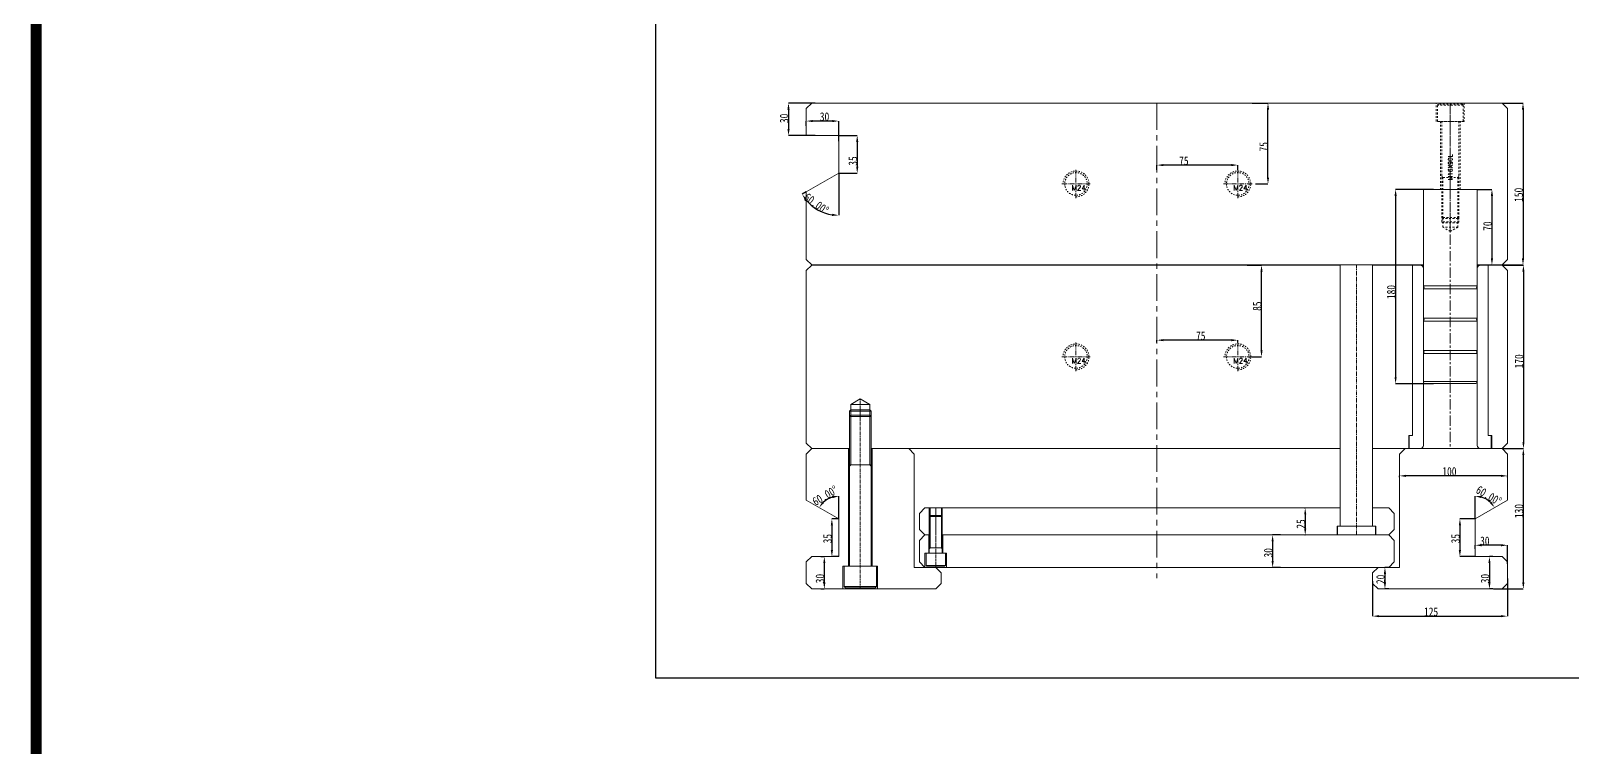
# Model space of a CAD drawing. Header units: millimetres. Extents: x 1572 to 4063, y -10865 to -3081.
# Drawn here: x 1572 to 3001, y -4770 to -4107 of the extents above; entities that cross this region are included whole.
import ezdxf
from ezdxf.enums import TextEntityAlignment as Align

# ---------------------------------------------------------------- set-up
doc = ezdxf.new("R2010")
doc.units = ezdxf.units.MM
doc.header["$LTSCALE"] = 16.335
doc.header["$PDMODE"] = 3
doc.header["$PDSIZE"] = 0.3125
doc.linetypes.add('CENTER', pattern=[0.6, 0.375, -0.075, 0.075, -0.075])
doc.linetypes.add('HIDDEN', pattern=[0.2, 0.1, -0.1])
doc.layers.get('0').update_dxf_attribs({"linetype": 'CONTINUOUS'})
doc.layers.get('Defpoints').update_dxf_attribs({"linetype": 'CONTINUOUS'})
doc.layers.add('moldbase', color=7, linetype='CONTINUOUS', lineweight=20)
doc.layers.add('screw', color=33, linetype='CONTINUOUS', lineweight=13)
doc.styles.get("Standard").update_dxf_attribs({"font": 'txt', "width": 0.8})
doc.styles.add('TXT', font='txt.shx', dxfattribs={"bigfont": 'gbcbig.shx'})
doc.dimstyles.new('ISO-25', dxfattribs={"dimtxt": 8, "dimasz": 6, "dimexe": 0, "dimexo": 0, "dimgap": 0, "dimtad": 1, "dimdsep": 46, "dimtxsty": 'Standard', "dimcen": 0, "dimclrd": 4, "dimclre": 4, "dimclrt": 6, "dimazin": 0, "dimtfac": 1, "dimtofl": 0, "dimtmove": 0, "dimatfit": 3, "dimfxl": 0, "dimarcsym": 0})

# ---------------------------------------------------------------- blocks, each defined once
blk = doc.blocks.new('*D426')
at = {"color": 4, "lineweight": -2, "transparency": 16777216}
for p, q in [((2872.1, -4253.6), (2837, -4253.6)), ((2837, -4259.6), (2837, -4427.6)), ((2872.1, -4433.6), (2837, -4433.6))]:
    blk.add_line(p, q, dxfattribs=at)
at = {"color": 4, "transparency": 16777216}
for points in [[(2836, -4259.6), (2838, -4259.6), (2837, -4253.6)], [(2836, -4427.6), (2838, -4427.6), (2837, -4433.6)]]:
    blk.add_solid(points, dxfattribs=at)
at = {"layer": 'Defpoints', "color": 0, "transparency": 16777216}
for p in [(2872.1, -4253.6), (2837, -4433.6), (2872.1, -4433.6)]:
    blk.add_point(p, dxfattribs=at)
at = {"color": 6, "transparency": 16777216, "insert": (2833, -4348.7), "char_height": 8, "attachment_point": 5, "rotation": 90}
blk.add_mtext('180', dxfattribs=at)
blk = doc.blocks.new('*D427')
at = {"color": 4, "lineweight": -2, "transparency": 16777216}
for p, q in [((2935.7, -4173.6), (2955.1, -4173.6)), ((2955.1, -4179.6), (2955.1, -4317.6)), ((2935.7, -4323.6), (2955.1, -4323.6))]:
    blk.add_line(p, q, dxfattribs=at)
at = {"color": 4, "transparency": 16777216}
for points in [[(2954.1, -4179.6), (2956.1, -4179.6), (2955.1, -4173.6)], [(2954.1, -4317.6), (2956.1, -4317.6), (2955.1, -4323.6)]]:
    blk.add_solid(points, dxfattribs=at)
at = {"layer": 'Defpoints', "color": 0, "transparency": 16777216}
for p in [(2935.7, -4173.6), (2935.7, -4323.6), (2955.1, -4323.6)]:
    blk.add_point(p, dxfattribs=at)
at = {"color": 6, "transparency": 16777216, "insert": (2951.1, -4258.6), "char_height": 8, "attachment_point": 5, "rotation": 90}
blk.add_mtext('150', dxfattribs=at)
blk = doc.blocks.new('*D428')
at = {"color": 4, "lineweight": -2, "transparency": 16777216}
for p, q in [((2935.7, -4323.8), (2955.5, -4323.8)), ((2955.5, -4329.8), (2955.5, -4487.8)), ((2935.7, -4493.8), (2955.5, -4493.8))]:
    blk.add_line(p, q, dxfattribs=at)
at = {"color": 4, "transparency": 16777216}
for points in [[(2954.5, -4329.8), (2956.5, -4329.8), (2955.5, -4323.8)], [(2954.5, -4487.8), (2956.5, -4487.8), (2955.5, -4493.8)]]:
    blk.add_solid(points, dxfattribs=at)
at = {"layer": 'Defpoints', "color": 0, "transparency": 16777216}
for p in [(2935.7, -4323.8), (2935.7, -4493.8), (2955.5, -4493.8)]:
    blk.add_point(p, dxfattribs=at)
at = {"color": 6, "transparency": 16777216, "insert": (2951.5, -4412.9), "char_height": 8, "attachment_point": 5, "rotation": 90}
blk.add_mtext('170', dxfattribs=at)
blk = doc.blocks.new('*D421')
at = {"color": 4, "lineweight": -2, "transparency": 16777216}
for p, q in [((2703.9, -4173.6), (2718.7, -4173.6)), ((2718.7, -4242.6), (2718.7, -4179.6)), ((2707.2, -4248.6), (2718.7, -4248.6))]:
    blk.add_line(p, q, dxfattribs=at)
at = {"color": 4, "transparency": 16777216}
for points in [[(2717.7, -4179.6), (2719.7, -4179.6), (2718.7, -4173.6)], [(2717.7, -4242.6), (2719.7, -4242.6), (2718.7, -4248.6)]]:
    blk.add_solid(points, dxfattribs=at)
at = {"layer": 'Defpoints', "color": 0, "transparency": 16777216}
for p in [(2703.9, -4173.6), (2718.7, -4173.6), (2707.2, -4248.6)]:
    blk.add_point(p, dxfattribs=at)
at = {"color": 6, "transparency": 16777216, "insert": (2714.7, -4214.1), "char_height": 8, "attachment_point": 5, "rotation": 90}
blk.add_mtext('75', dxfattribs=at)
blk = doc.blocks.new('*D422')
at = {"color": 4, "lineweight": -2, "transparency": 16777216}
for p, q in [((2615.7, -4235.4), (2615.7, -4231.1)), ((2684.7, -4231.1), (2621.7, -4231.1)), ((2690.7, -4235.4), (2690.7, -4231.1))]:
    blk.add_line(p, q, dxfattribs=at)
at = {"color": 4, "transparency": 16777216}
for points in [[(2621.7, -4230.1), (2621.7, -4232.1), (2615.7, -4231.1)], [(2684.7, -4230.1), (2684.7, -4232.1), (2690.7, -4231.1)]]:
    blk.add_solid(points, dxfattribs=at)
at = {"layer": 'Defpoints', "color": 0, "transparency": 16777216}
for p in [(2615.7, -4231.1), (2615.7, -4235.4), (2690.7, -4235.4)]:
    blk.add_point(p, dxfattribs=at)
at = {"color": 6, "transparency": 16777216, "insert": (2640.7, -4227.1), "char_height": 8, "attachment_point": 5}
blk.add_mtext('75', dxfattribs=at)
blk = doc.blocks.new('*D423')
at = {"color": 4, "lineweight": -2, "transparency": 16777216}
for p, q in [((2615.7, -4395.6), (2615.7, -4393.3)), ((2684.7, -4393.3), (2621.7, -4393.3)), ((2690.7, -4395.6), (2690.7, -4393.3))]:
    blk.add_line(p, q, dxfattribs=at)
at = {"color": 4, "transparency": 16777216}
for points in [[(2621.7, -4392.3), (2621.7, -4394.3), (2615.7, -4393.3)], [(2684.7, -4392.3), (2684.7, -4394.3), (2690.7, -4393.3)]]:
    blk.add_solid(points, dxfattribs=at)
at = {"layer": 'Defpoints', "color": 0, "transparency": 16777216}
for p in [(2615.7, -4393.3), (2615.7, -4395.6), (2690.7, -4395.6)]:
    blk.add_point(p, dxfattribs=at)
at = {"color": 6, "transparency": 16777216, "insert": (2656.4, -4389.3), "char_height": 8, "attachment_point": 5}
blk.add_mtext('75', dxfattribs=at)
blk = doc.blocks.new('*D424')
at = {"color": 4, "lineweight": -2, "transparency": 16777216}
for p, q in [((2699.4, -4323.8), (2712.7, -4323.8)), ((2712.7, -4402.8), (2712.7, -4329.8)), ((2703.9, -4408.8), (2712.7, -4408.8))]:
    blk.add_line(p, q, dxfattribs=at)
at = {"color": 4, "transparency": 16777216}
for points in [[(2711.7, -4329.8), (2713.7, -4329.8), (2712.7, -4323.8)], [(2711.7, -4402.8), (2713.7, -4402.8), (2712.7, -4408.8)]]:
    blk.add_solid(points, dxfattribs=at)
at = {"layer": 'Defpoints', "color": 0, "transparency": 16777216}
for p in [(2699.4, -4323.8), (2712.7, -4323.8), (2703.9, -4408.8)]:
    blk.add_point(p, dxfattribs=at)
at = {"color": 6, "transparency": 16777216, "insert": (2708.7, -4361.8), "char_height": 8, "attachment_point": 5, "rotation": 90}
blk.add_mtext('85', dxfattribs=at)
blk = doc.blocks.new('*D429')
at = {"color": 4, "lineweight": -2, "transparency": 16777216}
for p, q in [((2935.7, -4493.8), (2955.4, -4493.8)), ((2955.4, -4499.8), (2955.4, -4617.8)), ((2927.7, -4623.8), (2955.4, -4623.8))]:
    blk.add_line(p, q, dxfattribs=at)
at = {"color": 4, "transparency": 16777216}
for points in [[(2954.4, -4499.8), (2956.4, -4499.8), (2955.4, -4493.8)], [(2954.4, -4617.8), (2956.4, -4617.8), (2955.4, -4623.8)]]:
    blk.add_solid(points, dxfattribs=at)
at = {"layer": 'Defpoints', "color": 0, "transparency": 16777216}
for p in [(2935.7, -4493.8), (2927.7, -4623.8), (2955.4, -4623.8)]:
    blk.add_point(p, dxfattribs=at)
at = {"color": 6, "transparency": 16777216, "insert": (2951.4, -4551.6), "char_height": 8, "attachment_point": 5, "rotation": 90}
blk.add_mtext('130', dxfattribs=at)
blk = doc.blocks.new('*D430')
at = {"color": 4, "lineweight": -2, "transparency": 16777216}
for p, q in [((2840.7, -4520.1), (2840.7, -4519)), ((2934.7, -4519), (2846.7, -4519)), ((2940.7, -4520.1), (2940.7, -4519))]:
    blk.add_line(p, q, dxfattribs=at)
at = {"color": 4, "transparency": 16777216}
for points in [[(2846.7, -4518), (2846.7, -4520), (2840.7, -4519)], [(2934.7, -4518), (2934.7, -4520), (2940.7, -4519)]]:
    blk.add_solid(points, dxfattribs=at)
at = {"layer": 'Defpoints', "color": 0, "transparency": 16777216}
for p in [(2840.7, -4519), (2840.7, -4520.1), (2940.7, -4520.1)]:
    blk.add_point(p, dxfattribs=at)
at = {"color": 6, "transparency": 16777216, "insert": (2886.9, -4515), "char_height": 8, "attachment_point": 5}
blk.add_mtext('100', dxfattribs=at)
blk = doc.blocks.new('*D431')
at = {"color": 4, "lineweight": -2, "transparency": 16777216}
for p, q in [((2927.1, -4593.8), (2924, -4593.8)), ((2924, -4599.8), (2924, -4617.8)), ((2927.1, -4623.8), (2924, -4623.8))]:
    blk.add_line(p, q, dxfattribs=at)
at = {"color": 4, "transparency": 16777216}
for points in [[(2923, -4599.8), (2925, -4599.8), (2924, -4593.8)], [(2923, -4617.8), (2925, -4617.8), (2924, -4623.8)]]:
    blk.add_solid(points, dxfattribs=at)
at = {"layer": 'Defpoints', "color": 0, "transparency": 16777216}
for p in [(2927.1, -4593.8), (2924, -4623.8), (2927.1, -4623.8)]:
    blk.add_point(p, dxfattribs=at)
at = {"color": 6, "transparency": 16777216, "insert": (2920, -4614.2), "char_height": 8, "attachment_point": 5, "rotation": 90}
blk.add_mtext('30', dxfattribs=at)
blk = doc.blocks.new('*D432')
at = {"color": 4, "lineweight": -2, "transparency": 16777216}
for p, q in [((2830.7, -4603.8), (2827.1, -4603.8)), ((2827.1, -4609.8), (2827.1, -4617.8)), ((2830.7, -4623.8), (2827.1, -4623.8))]:
    blk.add_line(p, q, dxfattribs=at)
at = {"color": 4, "transparency": 16777216}
for points in [[(2826.1, -4609.8), (2828.1, -4609.8), (2827.1, -4603.8)], [(2826.1, -4617.8), (2828.1, -4617.8), (2827.1, -4623.8)]]:
    blk.add_solid(points, dxfattribs=at)
at = {"layer": 'Defpoints', "color": 0, "transparency": 16777216}
for p in [(2830.7, -4603.8), (2827.1, -4623.8), (2830.7, -4623.8)]:
    blk.add_point(p, dxfattribs=at)
at = {"color": 6, "transparency": 16777216, "insert": (2823.1, -4614.9), "char_height": 8, "attachment_point": 5, "rotation": 90}
blk.add_mtext('20', dxfattribs=at)
blk = doc.blocks.new('*D433')
at = {"color": 4, "lineweight": -2, "transparency": 16777216}
for p, q in [((2940.7, -4614), (2940.7, -4649)), ((2815.7, -4616.6), (2815.7, -4649)), ((2821.7, -4649), (2934.7, -4649))]:
    blk.add_line(p, q, dxfattribs=at)
at = {"color": 4, "transparency": 16777216}
for points in [[(2821.7, -4648), (2821.7, -4650), (2815.7, -4649)], [(2934.7, -4648), (2934.7, -4650), (2940.7, -4649)]]:
    blk.add_solid(points, dxfattribs=at)
at = {"layer": 'Defpoints', "color": 0, "transparency": 16777216}
for p in [(2940.7, -4614), (2815.7, -4616.6), (2940.7, -4649)]:
    blk.add_point(p, dxfattribs=at)
at = {"color": 6, "transparency": 16777216, "insert": (2869.9, -4645), "char_height": 8, "attachment_point": 5}
blk.add_mtext('125', dxfattribs=at)
blk = doc.blocks.new('*D434')
at = {"color": 4, "lineweight": -2, "transparency": 16777216}
for p, q in [((2730.4, -4573.8), (2723, -4573.8)), ((2723, -4579.8), (2723, -4597.8)), ((2730.4, -4603.8), (2723, -4603.8))]:
    blk.add_line(p, q, dxfattribs=at)
at = {"color": 4, "transparency": 16777216}
for points in [[(2722, -4579.8), (2724, -4579.8), (2723, -4573.8)], [(2722, -4597.8), (2724, -4597.8), (2723, -4603.8)]]:
    blk.add_solid(points, dxfattribs=at)
at = {"layer": 'Defpoints', "color": 0, "transparency": 16777216}
for p in [(2730.4, -4573.8), (2723, -4603.8), (2730.4, -4603.8)]:
    blk.add_point(p, dxfattribs=at)
at = {"color": 6, "transparency": 16777216, "insert": (2719, -4590.3), "char_height": 8, "attachment_point": 5, "rotation": 90}
blk.add_mtext('30', dxfattribs=at)
blk = doc.blocks.new('*D425')
at = {"color": 4, "lineweight": -2, "transparency": 16777216}
for p, q in [((2752.8, -4548.8), (2753.2, -4548.8)), ((2753.2, -4554.8), (2753.2, -4567.8)), ((2752.8, -4573.8), (2753.2, -4573.8))]:
    blk.add_line(p, q, dxfattribs=at)
at = {"color": 4, "transparency": 16777216}
for points in [[(2752.2, -4554.8), (2754.2, -4554.8), (2753.2, -4548.8)], [(2752.2, -4567.8), (2754.2, -4567.8), (2753.2, -4573.8)]]:
    blk.add_solid(points, dxfattribs=at)
at = {"layer": 'Defpoints', "color": 0, "transparency": 16777216}
for p in [(2752.8, -4548.8), (2752.8, -4573.8), (2753.2, -4573.8)]:
    blk.add_point(p, dxfattribs=at)
at = {"color": 6, "transparency": 16777216, "insert": (2749.2, -4563.6), "char_height": 8, "attachment_point": 5, "rotation": 90}
blk.add_mtext('25', dxfattribs=at)
blk = doc.blocks.new('*D435')
at = {"color": 4, "lineweight": -2, "transparency": 16777216}
for p, q in [((2912.7, -4253.6), (2926.3, -4253.6)), ((2926.3, -4259.6), (2926.3, -4317.6)), ((2912.7, -4323.6), (2926.3, -4323.6))]:
    blk.add_line(p, q, dxfattribs=at)
at = {"color": 4, "transparency": 16777216}
for points in [[(2925.3, -4259.6), (2927.3, -4259.6), (2926.3, -4253.6)], [(2925.3, -4317.6), (2927.3, -4317.6), (2926.3, -4323.6)]]:
    blk.add_solid(points, dxfattribs=at)
at = {"layer": 'Defpoints', "color": 0, "transparency": 16777216}
for p in [(2912.7, -4253.6), (2912.7, -4323.6), (2926.3, -4323.6)]:
    blk.add_point(p, dxfattribs=at)
at = {"color": 6, "transparency": 16777216, "insert": (2922.3, -4287.6), "char_height": 8, "attachment_point": 5, "rotation": 90}
blk.add_mtext('70', dxfattribs=at)
blk = doc.blocks.new('*D436')
at = {"color": 4, "lineweight": -2, "transparency": 16777216}
for p, q in [((2910.7, -4558.8), (2896.6, -4558.8)), ((2896.6, -4564.8), (2896.6, -4587.8)), ((2910.7, -4593.8), (2896.6, -4593.8))]:
    blk.add_line(p, q, dxfattribs=at)
at = {"color": 4, "transparency": 16777216}
for points in [[(2895.6, -4564.8), (2897.6, -4564.8), (2896.6, -4558.8)], [(2895.6, -4587.8), (2897.6, -4587.8), (2896.6, -4593.8)]]:
    blk.add_solid(points, dxfattribs=at)
at = {"layer": 'Defpoints', "color": 0, "transparency": 16777216}
for p in [(2910.7, -4558.8), (2896.6, -4593.8), (2910.7, -4593.8)]:
    blk.add_point(p, dxfattribs=at)
at = {"color": 6, "transparency": 16777216, "insert": (2892.6, -4577.2), "char_height": 8, "attachment_point": 5, "rotation": 90}
blk.add_mtext('35', dxfattribs=at)
blk = doc.blocks.new('*D437')
at = {"color": 4, "lineweight": -2, "transparency": 16777216}
for p, q in [((2320.7, -4203.6), (2337.9, -4203.6)), ((2337.9, -4209.6), (2337.9, -4232.6)), ((2320.7, -4238.6), (2337.9, -4238.6))]:
    blk.add_line(p, q, dxfattribs=at)
at = {"color": 4, "transparency": 16777216}
for points in [[(2336.9, -4209.6), (2338.9, -4209.6), (2337.9, -4203.6)], [(2336.9, -4232.6), (2338.9, -4232.6), (2337.9, -4238.6)]]:
    blk.add_solid(points, dxfattribs=at)
at = {"layer": 'Defpoints', "color": 0, "transparency": 16777216}
for p in [(2320.7, -4203.6), (2320.7, -4238.6), (2337.9, -4238.6)]:
    blk.add_point(p, dxfattribs=at)
at = {"color": 6, "transparency": 16777216, "insert": (2333.9, -4227.3), "char_height": 8, "attachment_point": 5, "rotation": 90}
blk.add_mtext('35', dxfattribs=at)
blk = doc.blocks.new('*D438')
at = {"color": 4, "lineweight": -2, "transparency": 16777216}
for p, q in [((2299, -4173.6), (2274.2, -4173.6)), ((2274.2, -4179.6), (2274.2, -4197.6)), ((2299, -4203.6), (2274.2, -4203.6))]:
    blk.add_line(p, q, dxfattribs=at)
at = {"color": 4, "transparency": 16777216}
for points in [[(2273.2, -4179.6), (2275.2, -4179.6), (2274.2, -4173.6)], [(2273.2, -4197.6), (2275.2, -4197.6), (2274.2, -4203.6)]]:
    blk.add_solid(points, dxfattribs=at)
at = {"layer": 'Defpoints', "color": 0, "transparency": 16777216}
for p in [(2299, -4173.6), (2274.2, -4203.6), (2299, -4203.6)]:
    blk.add_point(p, dxfattribs=at)
at = {"color": 6, "transparency": 16777216, "insert": (2270.2, -4187.8), "char_height": 8, "attachment_point": 5, "rotation": 90}
blk.add_mtext('30', dxfattribs=at)
blk = doc.blocks.new('*D439')
at = {"color": 4, "lineweight": -2, "transparency": 16777216}
blk.add_line((2910.7, -4558.8), (2910.7, -4537.8), dxfattribs=at)
blk.add_arc((2910.7, -4558.8), 20.9, 46.4859, 73.5141, dxfattribs=at)
at = {"color": 4, "transparency": 16777216}
for points in [[(2916.5, -4539.7), (2916.8, -4537.7), (2910.7, -4537.8)], [(2925.9, -4543), (2924.3, -4544.2), (2928.8, -4548.3)]]:
    blk.add_solid(points, dxfattribs=at)
at = {"layer": 'Defpoints', "color": 0, "transparency": 16777216}
for p in [(2917.9, -4539.1), (2940.7, -4541.4), (2910.7, -4558.8), (2910.7, -4558.8), (2910.7, -4593.8)]:
    blk.add_point(p, dxfattribs=at)
at = {"color": 6, "transparency": 16777216, "insert": (2923.4, -4537.3), "char_height": 8, "attachment_point": 5, "rotation": 329.5011}
blk.add_mtext('60.00\\M+5A1E3', dxfattribs=at)
blk = doc.blocks.new('*D440')
at = {"color": 4, "lineweight": -2, "transparency": 16777216}
for p, q in [((2304.3, -4593.8), (2307.4, -4593.8)), ((2307.4, -4599.8), (2307.4, -4617.8)), ((2304.3, -4623.8), (2307.4, -4623.8))]:
    blk.add_line(p, q, dxfattribs=at)
at = {"color": 4, "transparency": 16777216}
for points in [[(2306.4, -4599.8), (2308.4, -4599.8), (2307.4, -4593.8)], [(2306.4, -4617.8), (2308.4, -4617.8), (2307.4, -4623.8)]]:
    blk.add_solid(points, dxfattribs=at)
at = {"layer": 'Defpoints', "color": 0, "transparency": 16777216}
for p in [(2304.3, -4593.8), (2304.3, -4623.8), (2307.4, -4623.8)]:
    blk.add_point(p, dxfattribs=at)
at = {"color": 6, "transparency": 16777216, "insert": (2303.4, -4614.2), "char_height": 8, "attachment_point": 5, "rotation": 90}
blk.add_mtext('30', dxfattribs=at)
blk = doc.blocks.new('*D441')
at = {"color": 4, "lineweight": -2, "transparency": 16777216}
for p, q in [((2320.7, -4558.8), (2314.4, -4558.8)), ((2314.4, -4564.8), (2314.4, -4587.8)), ((2320.7, -4593.8), (2314.4, -4593.8))]:
    blk.add_line(p, q, dxfattribs=at)
at = {"color": 4, "transparency": 16777216}
for points in [[(2313.4, -4564.8), (2315.4, -4564.8), (2314.4, -4558.8)], [(2313.4, -4587.8), (2315.4, -4587.8), (2314.4, -4593.8)]]:
    blk.add_solid(points, dxfattribs=at)
at = {"layer": 'Defpoints', "color": 0, "transparency": 16777216}
for p in [(2320.7, -4558.8), (2314.4, -4593.8), (2320.7, -4593.8)]:
    blk.add_point(p, dxfattribs=at)
at = {"color": 6, "transparency": 16777216, "insert": (2310.4, -4577.2), "char_height": 8, "attachment_point": 5, "rotation": 90}
blk.add_mtext('35', dxfattribs=at)
blk = doc.blocks.new('*D442')
at = {"color": 4, "lineweight": -2, "transparency": 16777216}
blk.add_line((2320.7, -4558.8), (2320.7, -4537.8), dxfattribs=at)
blk.add_arc((2320.7, -4558.8), 20.9, 106.4859, 133.5141, dxfattribs=at)
at = {"color": 4, "transparency": 16777216}
for points in [[(2307.1, -4544.2), (2305.5, -4543), (2302.6, -4548.3)], [(2314.6, -4537.7), (2314.9, -4539.7), (2320.7, -4537.8)]]:
    blk.add_solid(points, dxfattribs=at)
at = {"layer": 'Defpoints', "color": 0, "transparency": 16777216}
for p in [(2290.7, -4541.4), (2313.5, -4539.1), (2320.7, -4558.8), (2320.7, -4558.8), (2320.7, -4593.8)]:
    blk.add_point(p, dxfattribs=at)
at = {"color": 6, "transparency": 16777216, "insert": (2308.1, -4537.3), "char_height": 8, "attachment_point": 5, "rotation": 30.4989}
blk.add_mtext('60.00\\M+5A1E3', dxfattribs=at)
blk = doc.blocks.new('*D443')
at = {"color": 4, "lineweight": -2, "transparency": 16777216}
for p, q in [((2320.7, -4238.6), (2320.7, -4277.6)), ((2290.7, -4255.9), (2286.9, -4258.1))]:
    blk.add_line(p, q, dxfattribs=at)
blk.add_arc((2320.7, -4238.6), 39.1, 218.8065, 261.1935, dxfattribs=at)
at = {"color": 4, "transparency": 16777216}
for points in [[(2289.4, -4263.6), (2291.1, -4262.5), (2286.9, -4258.1)], [(2314.8, -4276.2), (2314.6, -4278.2), (2320.7, -4277.6)]]:
    blk.add_solid(points, dxfattribs=at)
at = {"layer": 'Defpoints', "color": 0, "transparency": 16777216}
for p in [(2320.7, -4203.6), (2320.7, -4238.6), (2320.7, -4238.6), (2290.7, -4255.9), (2307.3, -4275.3)]:
    blk.add_point(p, dxfattribs=at)
at = {"color": 6, "transparency": 16777216, "insert": (2300, -4266.9), "char_height": 8, "attachment_point": 5, "rotation": 323.8753}
blk.add_mtext('60.00\\M+5A1E3', dxfattribs=at)
blk = doc.blocks.new('*D444')
at = {"color": 4, "lineweight": -2, "transparency": 16777216}
for p, q in [((2290.7, -4194.7), (2290.7, -4190.3)), ((2314.7, -4190.3), (2296.7, -4190.3)), ((2320.7, -4208.9), (2320.7, -4190.3))]:
    blk.add_line(p, q, dxfattribs=at)
at = {"color": 4, "transparency": 16777216}
for points in [[(2296.7, -4189.3), (2296.7, -4191.3), (2290.7, -4190.3)], [(2314.7, -4189.3), (2314.7, -4191.3), (2320.7, -4190.3)]]:
    blk.add_solid(points, dxfattribs=at)
at = {"layer": 'Defpoints', "color": 0, "transparency": 16777216}
for p in [(2290.7, -4190.3), (2290.7, -4194.7), (2320.7, -4208.9)]:
    blk.add_point(p, dxfattribs=at)
at = {"color": 6, "transparency": 16777216, "insert": (2307.6, -4186.3), "char_height": 8, "attachment_point": 5}
blk.add_mtext('30', dxfattribs=at)
blk = doc.blocks.new('*D445')
at = {"color": 4, "lineweight": -2, "transparency": 16777216}
for p, q in [((2910.7, -4586.7), (2910.7, -4583.3)), ((2934.7, -4583.3), (2916.7, -4583.3)), ((2940.7, -4600.6), (2940.7, -4583.3))]:
    blk.add_line(p, q, dxfattribs=at)
at = {"color": 4, "transparency": 16777216}
for points in [[(2916.7, -4582.3), (2916.7, -4584.3), (2910.7, -4583.3)], [(2934.7, -4582.3), (2934.7, -4584.3), (2940.7, -4583.3)]]:
    blk.add_solid(points, dxfattribs=at)
at = {"layer": 'Defpoints', "color": 0, "transparency": 16777216}
for p in [(2910.7, -4583.3), (2910.7, -4586.7), (2940.7, -4600.6)]:
    blk.add_point(p, dxfattribs=at)
at = {"color": 6, "transparency": 16777216, "insert": (2919.7, -4579.3), "char_height": 8, "attachment_point": 5}
blk.add_mtext('30', dxfattribs=at)
blk = doc.blocks.new('screw_m24_g')
at = {"layer": 'screw', "color": 1, "linetype": 'CENTER', "ltscale": 0.746373}
for p, q in [((-13.2, 0), (13.2, 0)), ((0, -13.2), (0, 13.2))]:
    blk.add_line(p, q, dxfattribs=at)
at = {"layer": 'screw', "color": 33, "linetype": 'HIDDEN', "ltscale": 0.746373}
blk.add_circle((0, 0), 10.5, dxfattribs=at)
at = {"layer": 'screw', "color": 92, "linetype": 'HIDDEN', "ltscale": 0.746373}
blk.add_arc((0, 0), 12, 270, 180, dxfattribs=at)
at = {"layer": 'screw', "color": 6, "style": 'TXT'}
blk.add_text('M24', height=4.8, dxfattribs=at).set_placement((-4.08, -6))

msp = doc.modelspace()

# ---------------------------------------------------------------- linework, layer by layer
at = {"const_width": 10}
msp.add_lwpolyline([(1576.796, -3085.753), (4058.351, -3085.753), (4058.351, -10859.72), (1576.796, -10859.72)], close=True, dxfattribs=at)
msp.add_lwpolyline([(2151.146, -3377.37), (3923.734, -3377.37), (3923.734, -4706.337), (2151.146, -4706.337)], close=True)
at = {"layer": 'moldbase'}
for p, q in [((2295.706, -4173.566), (2290.706, -4178.566)), ((2290.706, -4178.566), (2290.706, -4203.566)), ((2935.706, -4173.566), (2295.706, -4173.566)), ((2935.706, -4173.566), (2940.706, -4178.566)), ((2940.706, -4178.566), (2940.706, -4318.566)), ((2290.706, -4203.566), (2320.706, -4203.566)), ((2320.706, -4203.566), (2320.706, -4238.566)), ((2320.706, -4238.566), (2290.706, -4255.886)), ((2290.706, -4255.886), (2290.706, -4318.566)), ((2912.706, -4253.566), (2862.706, -4253.566)), ((2862.706, -4490.766), (2862.706, -4253.566)), ((2912.706, -4253.566), (2912.706, -4490.766)), ((2290.706, -4318.566), (2295.706, -4323.566)), ((2295.706, -4323.766), (2290.706, -4328.766)), ((2290.706, -4328.766), (2290.706, -4488.766)), ((2862.706, -4323.566), (2295.706, -4323.566)), ((2785.706, -4323.766), (2295.706, -4323.766)), ((2785.706, -4565.766), (2785.706, -4323.566)), ((2815.706, -4565.766), (2815.706, -4323.566)), ((2862.706, -4323.766), (2815.706, -4323.766)), ((2852.706, -4323.766), (2852.706, -4481.766)), ((2862.706, -4490.766), (2862.706, -4326.766)), ((2935.706, -4323.566), (2912.706, -4323.566)), ((2935.706, -4323.766), (2912.706, -4323.766)), ((2912.706, -4490.766), (2912.706, -4326.766)), ((2922.706, -4323.766), (2922.706, -4481.766)), ((2940.706, -4318.566), (2935.706, -4323.566)), ((2935.706, -4323.766), (2940.706, -4328.766)), ((2940.706, -4328.766), (2940.706, -4488.766)), ((2912.706, -4342.799), (2862.706, -4342.799)), ((2912.706, -4345.799), (2862.706, -4345.799)), ((2912.706, -4372.799), (2862.706, -4372.799)), ((2912.706, -4375.799), (2862.706, -4375.799)), ((2912.706, -4402.799), (2862.706, -4402.799)), ((2912.706, -4405.799), (2862.706, -4405.799)), ((2912.706, -4431.566), (2862.706, -4431.566)), ((2910.706, -4433.566), (2864.706, -4433.566)), ((2331.956, -4452.766), (2340.706, -4447.714)), ((2331.956, -4462.766), (2331.956, -4452.766)), ((2331.956, -4452.766), (2349.456, -4452.766)), ((2340.706, -4447.714), (2349.456, -4452.766)), ((2349.456, -4452.766), (2349.456, -4462.766)), ((2330.706, -4464.016), (2331.956, -4462.766)), ((2330.706, -4602.766), (2330.706, -4464.016)), ((2331.956, -4462.766), (2349.456, -4462.766)), ((2349.456, -4462.766), (2350.706, -4464.016)), ((2350.706, -4602.766), (2350.706, -4464.016)), ((2852.706, -4481.766), (2849.206, -4481.766)), ((2849.206, -4481.766), (2849.206, -4493.766)), ((2849.706, -4481.766), (2849.706, -4493.766)), ((2922.706, -4481.766), (2926.206, -4481.766)), ((2925.706, -4481.766), (2925.706, -4493.766)), ((2926.206, -4481.766), (2926.206, -4493.766)), ((2290.706, -4488.766), (2295.706, -4493.766)), ((2295.706, -4493.766), (2290.706, -4498.766)), ((2290.706, -4498.766), (2290.706, -4541.445)), ((2330.706, -4493.766), (2295.706, -4493.766)), ((2329.706, -4493.766), (2329.706, -4602.766)), ((2785.706, -4493.766), (2350.706, -4493.766)), ((2351.706, -4602.766), (2351.706, -4493.766)), ((2385.706, -4493.766), (2390.706, -4498.766)), ((2390.706, -4498.766), (2390.706, -4603.766)), ((2935.706, -4493.766), (2815.706, -4493.766)), ((2845.706, -4493.766), (2840.706, -4498.766)), ((2840.706, -4498.766), (2840.706, -4603.766)), ((2940.706, -4488.766), (2935.706, -4493.766)), ((2935.706, -4493.766), (2940.706, -4498.766)), ((2940.706, -4498.766), (2940.706, -4541.445)), ((2330.706, -4508.766), (2350.706, -4508.766)), ((2290.706, -4541.445), (2320.706, -4558.766)), ((2940.706, -4541.445), (2910.706, -4558.766)), ((2400.706, -4548.766), (2395.706, -4553.766)), ((2395.706, -4553.766), (2395.706, -4568.766)), ((2785.706, -4548.766), (2400.706, -4548.766)), ((2404.706, -4556.516), (2405.456, -4555.766)), ((2404.706, -4590.766), (2404.706, -4556.516)), ((2405.456, -4555.766), (2405.456, -4548.766)), ((2405.456, -4555.766), (2415.956, -4555.766)), ((2415.956, -4555.766), (2415.956, -4548.766)), ((2415.956, -4555.766), (2416.706, -4556.516)), ((2416.706, -4590.766), (2416.706, -4556.516)), ((2830.706, -4548.766), (2815.706, -4548.766)), ((2830.706, -4548.766), (2835.706, -4553.766)), ((2835.706, -4553.766), (2835.706, -4568.766)), ((2320.706, -4558.766), (2320.706, -4593.766)), ((2395.706, -4568.766), (2400.706, -4573.766)), ((2782.706, -4573.766), (2782.706, -4565.766)), ((2782.706, -4565.766), (2818.706, -4565.766)), ((2783.206, -4573.766), (2783.206, -4565.766)), ((2818.206, -4565.766), (2818.206, -4573.766)), ((2818.706, -4565.766), (2818.706, -4573.766)), ((2835.706, -4568.766), (2830.706, -4573.766)), ((2910.706, -4558.766), (2910.706, -4593.766)), ((2400.706, -4573.766), (2395.706, -4578.766)), ((2395.706, -4578.766), (2395.706, -4598.766)), ((2404.706, -4573.766), (2400.706, -4573.766)), ((2404.206, -4573.766), (2404.206, -4590.766)), ((2404.706, -4585.766), (2416.706, -4585.766)), ((2830.706, -4573.766), (2416.706, -4573.766)), ((2417.206, -4590.766), (2417.206, -4573.766)), ((2830.706, -4573.766), (2835.706, -4578.766)), ((2835.706, -4578.766), (2835.706, -4598.766)), ((2295.706, -4593.766), (2290.706, -4598.766)), ((2290.706, -4598.766), (2290.706, -4618.766)), ((2295.706, -4593.766), (2320.706, -4593.766)), ((2395.706, -4598.766), (2400.706, -4603.766)), ((2400.706, -4603.766), (2400.706, -4590.766)), ((2400.706, -4590.766), (2420.706, -4590.766)), ((2401.706, -4602.016), (2401.706, -4590.766)), ((2401.706, -4590.766), (2419.706, -4590.766)), ((2419.706, -4590.766), (2419.706, -4602.016)), ((2420.706, -4590.766), (2420.706, -4603.766)), ((2835.706, -4598.766), (2830.706, -4603.766)), ((2935.706, -4593.766), (2910.706, -4593.766)), ((2935.706, -4593.766), (2940.706, -4598.766)), ((2940.706, -4598.766), (2940.706, -4618.766)), ((2324.706, -4623.766), (2324.706, -4602.766)), ((2324.706, -4602.766), (2356.706, -4602.766)), ((2325.706, -4621.516), (2325.706, -4602.766)), ((2325.706, -4602.766), (2355.706, -4602.766)), ((2355.706, -4602.766), (2355.706, -4621.516)), ((2356.706, -4602.766), (2356.706, -4623.766)), ((2840.706, -4603.766), (2390.706, -4603.766)), ((2402.456, -4602.766), (2401.706, -4602.016)), ((2401.706, -4602.016), (2419.706, -4602.016)), ((2402.456, -4602.766), (2418.956, -4602.766)), ((2410.706, -4603.766), (2415.706, -4608.766)), ((2415.706, -4608.766), (2415.706, -4618.766)), ((2419.706, -4602.016), (2418.956, -4602.766)), ((2820.706, -4603.766), (2815.706, -4608.766)), ((2815.706, -4608.766), (2815.706, -4618.766)), ((2290.706, -4618.766), (2295.706, -4623.766)), ((2295.706, -4623.766), (2410.706, -4623.766)), ((2326.956, -4622.766), (2325.706, -4621.516)), ((2325.706, -4621.516), (2355.706, -4621.516)), ((2326.956, -4622.766), (2354.456, -4622.766)), ((2355.706, -4621.516), (2354.456, -4622.766)), ((2415.706, -4618.766), (2410.706, -4623.766)), ((2815.706, -4618.766), (2820.706, -4623.766)), ((2935.706, -4623.766), (2820.706, -4623.766)), ((2940.706, -4618.766), (2935.706, -4623.766))]:
    msp.add_line(p, q, dxfattribs=at)
at = {"layer": 'moldbase', "color": 1, "linetype": 'CENTER', "ltscale": 4.042853}
msp.add_line((2615.706, -4173.566), (2615.706, -4613.766), dxfattribs=at)
at = {"layer": 'moldbase', "color": 1, "linetype": 'CENTER', "ltscale": 1.554943}
msp.add_line((2887.706, -4173.566), (2887.706, -4493.766), dxfattribs=at)
at = {"layer": 'moldbase', "color": 1, "linetype": 'CENTER', "ltscale": 0.6}
msp.add_line((2800.706, -4573.766), (2800.706, -4323.566), dxfattribs=at)
at = {"layer": 'moldbase', "color": 92}
for p, q in [((2330.706, -4459.016), (2331.956, -4457.766)), ((2331.956, -4457.766), (2349.456, -4457.766)), ((2349.456, -4457.766), (2350.706, -4459.016)), ((2330.706, -4464.016), (2330.706, -4459.016)), ((2330.706, -4459.016), (2350.706, -4459.016)), ((2330.706, -4464.016), (2350.706, -4464.016)), ((2331.956, -4508.766), (2331.956, -4462.766)), ((2349.456, -4508.766), (2349.456, -4462.766)), ((2350.706, -4459.016), (2350.706, -4464.016)), ((2330.706, -4510.016), (2331.956, -4508.766)), ((2349.456, -4508.766), (2350.706, -4510.016)), ((2404.706, -4556.516), (2404.706, -4548.766)), ((2404.706, -4556.516), (2416.706, -4556.516)), ((2405.456, -4585.766), (2405.456, -4555.766)), ((2415.956, -4585.766), (2415.956, -4555.766)), ((2416.706, -4556.516), (2416.706, -4548.766)), ((2404.706, -4586.516), (2405.456, -4585.766)), ((2415.956, -4585.766), (2416.706, -4586.516))]:
    msp.add_line(p, q, dxfattribs=at)
at = {"layer": 'moldbase', "color": 1, "linetype": 'CENTER', "ltscale": 0.5}
msp.add_line((2340.706, -4623.766), (2340.706, -4447.714), dxfattribs=at)
at = {"layer": 'moldbase', "color": 1, "linetype": 'CENTER', "ltscale": 0.3}
msp.add_line((2410.706, -4603.766), (2410.706, -4548.766), dxfattribs=at)
at = {"layer": 'moldbase'}
for centre, radius, start, end in [((2859.706, -4326.766), 3, 0, 90), ((2915.706, -4326.766), 3, 90, 180), ((2861.383, -4344.299), 2, 311.409608, 48.590469), ((2914.029, -4344.299), 2, 131.4098, 228.590317), ((2861.383, -4374.299), 2, 311.409608, 48.590469), ((2914.029, -4374.299), 2, 131.4098, 228.590317), ((2861.383, -4404.299), 2, 311.409608, 48.590469), ((2914.029, -4404.299), 2, 131.4098, 228.590317), ((2864.706, -4431.566), 2, 180, 270), ((2910.706, -4431.566), 2, 270, 0), ((2859.706, -4490.766), 3, 270, 0), ((2915.706, -4490.766), 3, 180, 270)]:
    msp.add_arc(centre, radius, start, end, dxfattribs=at)
at = {"layer": 'screw', "color": 8, "linetype": 'HIDDEN', "ltscale": 0.995164}
for p, q in [((2874.706, -4190.566), (2874.706, -4173.566)), ((2875.706, -4175.566), (2876.706, -4174.566)), ((2875.706, -4190.566), (2875.706, -4175.566)), ((2899.706, -4175.566), (2875.706, -4175.566)), ((2898.706, -4174.566), (2876.706, -4174.566)), ((2898.706, -4174.566), (2899.706, -4175.566)), ((2899.706, -4175.566), (2899.706, -4190.566)), ((2900.706, -4173.566), (2900.706, -4190.566)), ((2900.706, -4190.566), (2874.706, -4190.566)), ((2899.706, -4190.566), (2875.706, -4190.566)), ((2878.706, -4190.566), (2878.706, -4253.566)), ((2879.706, -4190.566), (2879.706, -4279.566)), ((2895.706, -4190.566), (2895.706, -4279.566)), ((2896.706, -4253.566), (2896.706, -4190.566)), ((2895.706, -4242.566), (2879.706, -4242.566)), ((2880.706, -4280.566), (2879.706, -4279.566)), ((2894.706, -4280.566), (2880.706, -4280.566)), ((2880.706, -4288.566), (2880.706, -4280.566)), ((2895.706, -4279.566), (2894.706, -4280.566)), ((2894.706, -4280.566), (2894.706, -4288.566)), ((2887.706, -4292.607), (2880.706, -4288.566)), ((2894.706, -4288.566), (2880.706, -4288.566)), ((2894.706, -4288.566), (2887.706, -4292.607))]:
    msp.add_line(p, q, dxfattribs=at)
at = {"layer": 'screw', "color": 1, "linetype": 'CENTER', "ltscale": 0.621977}
msp.add_line((2887.706, -4173.566), (2887.706, -4292.607), dxfattribs=at)
at = {"layer": 'screw', "color": 92, "linetype": 'HIDDEN', "ltscale": 0.995164}
for p, q in [((2880.706, -4242.566), (2879.706, -4241.566)), ((2880.706, -4242.566), (2880.706, -4280.566)), ((2895.706, -4241.566), (2894.706, -4242.566)), ((2894.706, -4242.566), (2894.706, -4280.566)), ((2879.706, -4283.566), (2879.706, -4279.566)), ((2895.706, -4279.566), (2879.706, -4279.566)), ((2880.706, -4284.566), (2879.706, -4283.566)), ((2895.706, -4283.566), (2879.706, -4283.566)), ((2894.706, -4284.566), (2880.706, -4284.566)), ((2895.706, -4283.566), (2894.706, -4284.566)), ((2895.706, -4279.566), (2895.706, -4283.566))]:
    msp.add_line(p, q, dxfattribs=at)

# ---------------------------------------------------------------- block references
at = {"layer": 'screw'}
for p in [(2540.706, -4248.566), (2690.706, -4248.566), (2540.706, -4408.766), (2690.706, -4408.766)]:
    msp.add_blockref('screw_m24_g', p, dxfattribs=at)

# ---------------------------------------------------------------- texts
at = {"layer": 'screw', "color": 6, "linetype": 'HIDDEN', "ltscale": 0.995164, "style": 'TXT'}
msp.add_text('M16X90L', height=4, rotation=90, dxfattribs=at).set_placement((2887.706, -4233.087), align=Align.MIDDLE)

# ---------------------------------------------------------------- dimensions: what is measured, and where the dimension line sits
for base, p1, p2, picture, middle in [((2274.222, -4203.566), (2299.012, -4173.566), (2299.012, -4203.566), '*D438', (2274.222, -4187.797)), ((2337.865, -4238.566), (2320.706, -4203.566), (2320.706, -4238.566), '*D437', (2337.865, -4227.326)), ((2314.398, -4593.766), (2320.706, -4558.766), (2320.706, -4593.766), '*D441', (2314.398, -4577.156)), ((2896.617, -4593.766), (2910.706, -4558.766), (2910.706, -4593.766), '*D436', (2896.617, -4577.156))]:
    dim = msp.add_linear_dim(base=base, p1=p1, p2=p2, angle=90, dimstyle='ISO-25', override={"dimfxl": 1.25})
    dim.commit()
    dim.dimension.update_dxf_attribs({"geometry": picture, "text_midpoint": middle, "dimtype": 160})
for base, p1, p2, picture, middle in [((2290.706, -4190.274), (2320.706, -4208.855), (2290.706, -4194.698), '*D444', (2307.631, -4190.274)), ((2910.706, -4583.295), (2940.706, -4600.554), (2910.706, -4586.663), '*D445', (2919.697, -4583.295))]:
    dim = msp.add_linear_dim(base=base, p1=p1, p2=p2, dimstyle='ISO-25', override={"dimfxl": 1.25})
    dim.commit()
    dim.dimension.update_dxf_attribs({"geometry": picture, "text_midpoint": middle, "dimtype": 160})
for base, p1, p2, picture, middle in [((2718.697, -4173.566), (2707.206, -4248.566), (2703.906, -4173.566), '*D421', (2718.697, -4214.087)), ((2955.094, -4323.566), (2935.706, -4173.566), (2935.706, -4323.566), '*D427', (2955.094, -4258.591)), ((2836.952, -4433.566), (2872.133, -4253.566), (2872.133, -4433.566), '*D426', (2836.952, -4348.652)), ((2926.309, -4323.566), (2912.706, -4253.566), (2912.706, -4323.566), '*D435', (2926.309, -4287.589)), ((2712.682, -4323.766), (2703.906, -4408.766), (2699.374, -4323.766), '*D424', (2712.682, -4361.824)), ((2955.486, -4493.766), (2935.706, -4323.766), (2935.706, -4493.766), '*D428', (2955.486, -4412.949)), ((2955.398, -4623.766), (2935.706, -4493.766), (2927.661, -4623.766), '*D429', (2955.398, -4551.604)), ((2753.215, -4573.766), (2752.784, -4548.766), (2752.784, -4573.766), '*D425', (2753.215, -4563.601)), ((2723.025, -4603.766), (2730.357, -4573.766), (2730.357, -4603.766), '*D434', (2723.025, -4590.317)), ((2307.388, -4623.766), (2304.328, -4593.766), (2304.328, -4623.766), '*D440', (2307.388, -4614.155)), ((2924.024, -4623.766), (2927.083, -4593.766), (2927.083, -4623.766), '*D431', (2924.024, -4614.155)), ((2827.052, -4623.766), (2830.706, -4603.766), (2830.706, -4623.766), '*D432', (2827.052, -4614.928))]:
    dim = msp.add_linear_dim(base=base, p1=p1, p2=p2, angle=90, dimstyle='ISO-25')
    dim.commit()
    dim.dimension.update_dxf_attribs({"geometry": picture, "text_midpoint": middle, "dimtype": 160})
for base, line1, line2, picture, middle in [((2307.341, -4275.284), ((2320.706, -4238.566), (2290.706, -4255.886)), ((2320.706, -4203.566), (2320.706, -4238.566)), '*D443', (2297.669, -4270.128)), ((2313.549, -4539.103), ((2320.706, -4558.766), (2320.706, -4593.766)), ((2290.706, -4541.445), (2320.706, -4558.766)), '*D442', (2310.086, -4540.736)), ((2917.863, -4539.103), ((2910.706, -4558.766), (2910.706, -4593.766)), ((2940.706, -4541.445), (2910.706, -4558.766)), '*D439', (2921.326, -4540.736))]:
    dim = msp.add_angular_dim_2l(base=base, line1=line1, line2=line2, dimstyle='ISO-25', override={"dimfxl": 1.25})
    dim.commit()
    dim.dimension.update_dxf_attribs({"geometry": picture, "text_midpoint": middle, "dimtype": 162})
for base, p1, p2, picture, middle in [((2615.706, -4231.094), (2690.706, -4235.366), (2615.706, -4235.366), '*D422', (2640.737, -4231.094)), ((2615.706, -4393.304), (2690.706, -4395.566), (2615.706, -4395.566), '*D423', (2656.39, -4393.304)), ((2840.706, -4518.98), (2940.706, -4520.106), (2840.706, -4520.106), '*D430', (2886.87, -4518.98)), ((2940.706, -4648.987), (2815.706, -4616.646), (2940.706, -4614.047), '*D433', (2869.917, -4648.987))]:
    dim = msp.add_linear_dim(base=base, p1=p1, p2=p2, dimstyle='ISO-25')
    dim.commit()
    dim.dimension.update_dxf_attribs({"geometry": picture, "text_midpoint": middle, "dimtype": 160})

doc.saveas('drawing.dxf')
